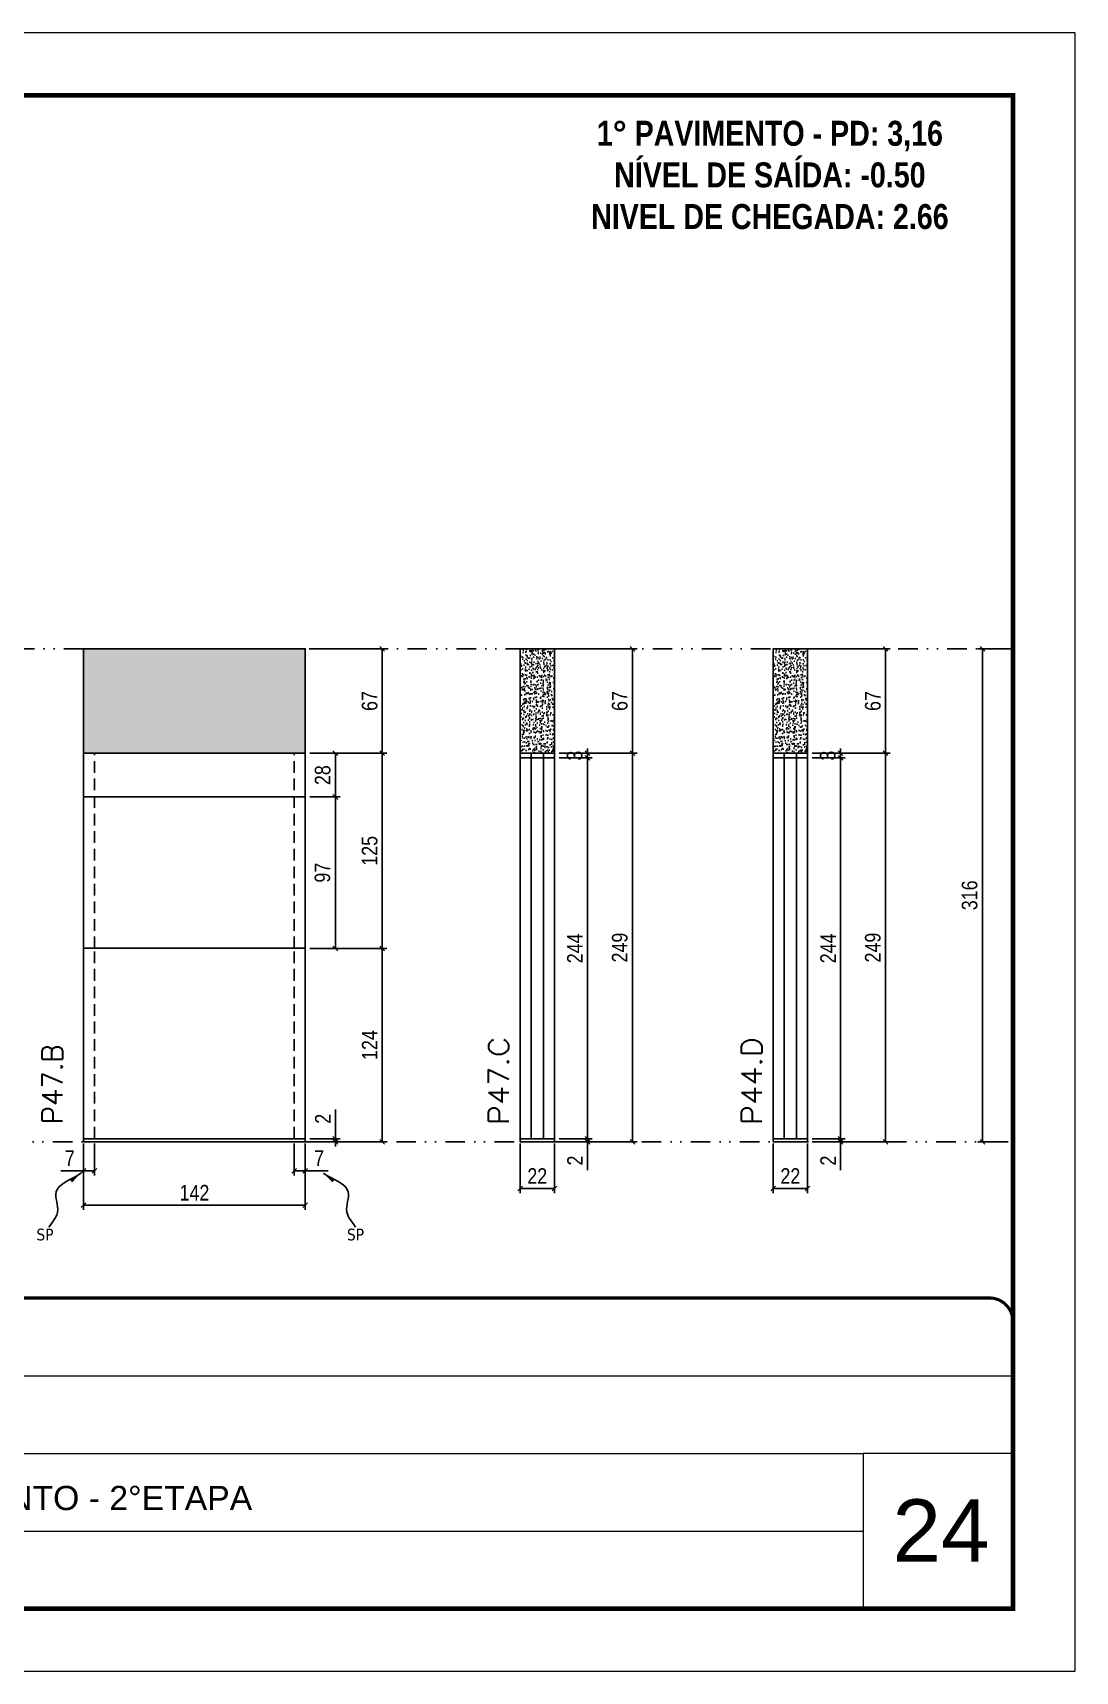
# Model space of a CAD drawing. Extents: x 14400 to 20667, y -21631 to 6985.
# Drawn here: x 19999 to 20667, y 192 to 1242 of the extents above; entities that cross this region are included whole.
import ezdxf

# ---------------------------------------------------------------- set-up
doc = ezdxf.new("R2010")
doc.units = 0
for name, pattern in [('CONTINUO', [0]), ('DASHED', [0.75, 0.5, -0.25]), ('DIVIDE2', [0.625, 0.25, -0.125, 0, -0.125, 0, -0.125]), ('HIDDEN', [0.375, 0.25, -0.125])]:
    doc.linetypes.add(name, pattern=pattern)
for name, color, linetype, lineweight in [('CARIMBO', 255, 'Continuous', 9), ('Folhas', 255, 'Continuous', 9), ('SARRAFO DE PRESSAO', 251, 'DASHED', 9), ('Texto Seção', 7, 'Continuous', 15)]:
    doc.layers.add(name, color=color, linetype=linetype, lineweight=lineweight)
for name, color, linetype in [('COTA', 241, 'Continuous'), ('NOMENCLATURA', 7, 'Continuous'), ('Nível', 160, 'Continuous'), ('Painéis', 200, 'Continuous'), ('SARR_2.2x7', 40, 'Continuous'), ('texto', 7, 'Continuous')]:
    doc.layers.add(name, color=color, linetype=linetype)
doc.styles.add('ARIAL', font='arial.ttf')
doc.styles.add('COTA TECNICA', font='techl___.ttf', dxfattribs={"height": 10})
doc.styles.add('COTA TECNICA-50', font='techl___.ttf', dxfattribs={"height": 10})
doc.styles.add('REGUA-120', font='ROMANS.shx', dxfattribs={"height": 15})
doc.styles.add('ROMANC', font='techb___.ttf', dxfattribs={"height": 2.5})
doc.styles.get("Standard").update_dxf_attribs({"font": 'arial.ttf'})
doc.dimstyles.new('COTA PAINEL-50', dxfattribs={"dimtxt": 10, "dimasz": 3, "dimexe": 3, "dimexo": 3, "dimgap": 3, "dimtad": 1, "dimdec": 1, "dimzin": 12, "dimdsep": 46, "dimtxsty": 'COTA TECNICA-50', "dimblk1": 'OBLIQUE', "dimblk2": 'OBLIQUE', "dimsah": 1, "dimcen": 0.9, "dimclrd": 4, "dimclre": 4, "dimclrt": 240, "dimadec": 1, "dimazin": 3, "dimtfac": 1, "dimtdec": 1, "dimtmove": 0, "dimatfit": 3, "dimfxl": 1, "dimtolj": 1, "dimtzin": 12, "dimarcsym": 0})
doc.dimstyles.new('PAINEL', dxfattribs={"dimtxt": 10, "dimasz": 3, "dimexe": 3, "dimexo": 3, "dimgap": 3, "dimtad": 1, "dimdec": 1, "dimzin": 12, "dimdsep": 46, "dimtxsty": 'COTA TECNICA', "dimblk1": 'OBLIQUE', "dimblk2": 'OBLIQUE', "dimsah": 1, "dimcen": 0.9, "dimclrd": 4, "dimclre": 4, "dimclrt": 240, "dimadec": 1, "dimazin": 3, "dimtfac": 1, "dimtdec": 1, "dimtmove": 0, "dimatfit": 3, "dimfxl": 1, "dimtolj": 1, "dimtzin": 12, "dimarcsym": 0})
doc.dimstyles.get("Standard").update_dxf_attribs({"dimtxt": 0.18, "dimasz": 0.18, "dimexe": 0.18, "dimexo": 0.0625, "dimgap": 0.09, "dimtad": 0, "dimtih": 1, "dimtoh": 1, "dimdec": 4, "dimzin": 0, "dimdsep": 46, "dimtxsty": 'Standard', "dimcen": 0.09, "dimadec": 0, "dimazin": 0, "dimtfac": 1, "dimtdec": 4, "dimtofl": 0, "dimtmove": 0, "dimatfit": 3, "dimfxl": 1, "dimtolj": 1, "dimtzin": 0, "dimarcsym": 0})

# ---------------------------------------------------------------- blocks, each defined once
blk = doc.blocks.new('9999999999')
at = {"color": 30, "linetype": 'CONTINUO'}
for p, q in [((98564.6, 34379.6), (99584, 34379.6)), ((98564.6, 34329.8), (99488, 34329.8)), ((99584, 34329.8), (99488, 34329.8)), ((99488, 34329.8), (99488, 34230.2)), ((98564.6, 34280), (99488, 34280))]:
    blk.add_line(p, q, dxfattribs=at)
at = {"color": 30, "linetype": 'CONTINUO', "const_width": 2}
blk.add_lwpolyline([(99584, 34230.2), (99584, 34414.4, 0.414214), (99569, 34429.4), (98229, 34429.4, 0.414214), (98214, 34414.4), (98214, 34245.2, 0.414214), (98229, 34230.2), (99584, 34230.2)], format="xyb", dxfattribs=at)
at = {"layer": 'Folhas'}
blk.add_lwpolyline([(98139, 34190.2), (99624, 34190.2), (99624, 35240.2), (98139, 35240.2)], close=True, dxfattribs=at)
at = {"layer": 'Folhas', "color": 30, "const_width": 3}
blk.add_lwpolyline([(98214, 34230.2), (99584, 34230.2), (99584, 35200.2), (98214, 35200.2)], close=True, dxfattribs=at)
at = {"color": 7, "linetype": 'Continuous', "ltscale": 5, "style": 'ARIAL'}
blk.add_text('1°PAVIMENTO - 2°ETAPA', height=15.483, dxfattribs=at).set_placement((98837.7, 34293.5))
blk = doc.blocks.new('_Oblique')
at = {"color": 0, "linetype": 'ByBlock', "lineweight": -2}
blk.add_line((-0.5, -0.5), (0.5, 0.5), dxfattribs=at)
blk = doc.blocks.new('*D1303')
at = {"layer": 'COTA', "color": 4, "lineweight": -2, "transparency": 16777216}
for p, q in [((20031.5, 530.1), (20031.5, 487.5)), ((20173.5, 530.1), (20173.5, 487.5)), ((20173.5, 490.5), (20031.5, 490.5))]:
    blk.add_line(p, q, dxfattribs=at)
at = {"layer": 'Defpoints', "color": 0, "transparency": 16777216}
for p in [(20031.5, 533.1), (20173.5, 533.1), (20031.5, 490.5)]:
    blk.add_point(p, dxfattribs=at)
at = {"layer": 'COTA', "color": 4, "lineweight": -2, "transparency": 16777216, "xscale": 3, "yscale": 3, "zscale": 3, "rotation": 180}
blk.add_blockref('_Oblique', (20031.5, 490.5), dxfattribs=at)
at = {"layer": 'COTA', "color": 4, "lineweight": -2, "transparency": 16777216, "xscale": 3, "yscale": 3, "zscale": 3}
blk.add_blockref('_Oblique', (20173.5, 490.5), dxfattribs=at)
at = {"layer": 'COTA', "color": 240, "transparency": 16777216, "insert": (20102.5, 498.5), "char_height": 10, "attachment_point": 5, "style": 'COTA TECNICA'}
blk.add_mtext('\\A1;142', dxfattribs=at)
blk = doc.blocks.new('*D1304')
at = {"layer": 'COTA', "color": 4, "lineweight": -2, "transparency": 16777216}
for p, q in [((20166.5, 530.1), (20166.5, 509.6)), ((20173.5, 528.1), (20173.5, 509.6)), ((20166.5, 512.6), (20173.5, 512.6)), ((20173.5, 512.6), (20188.2, 512.6))]:
    blk.add_line(p, q, dxfattribs=at)
at = {"layer": 'Defpoints', "color": 0, "transparency": 16777216}
for p in [(20166.5, 533.1), (20173.5, 531.1), (20173.5, 512.6)]:
    blk.add_point(p, dxfattribs=at)
at = {"layer": 'COTA', "color": 4, "lineweight": -2, "transparency": 16777216, "xscale": 3, "yscale": 3, "zscale": 3, "rotation": 180}
blk.add_blockref('_Oblique', (20166.5, 512.6), dxfattribs=at)
at = {"layer": 'COTA', "color": 4, "lineweight": -2, "transparency": 16777216, "xscale": 3, "yscale": 3, "zscale": 3}
blk.add_blockref('_Oblique', (20173.5, 512.6), dxfattribs=at)
at = {"layer": 'COTA', "color": 240, "transparency": 16777216, "insert": (20182.4, 520.7), "char_height": 10, "attachment_point": 5, "style": 'COTA TECNICA-50'}
blk.add_mtext('\\A1;7', dxfattribs=at)
blk = doc.blocks.new('*D1305')
at = {"layer": 'COTA', "color": 4, "lineweight": -2, "transparency": 16777216}
for p, q in [((20031.5, 528.1), (20031.5, 509.6)), ((20038.5, 530.1), (20038.5, 509.6)), ((20031.5, 512.6), (20016.8, 512.6)), ((20038.5, 512.6), (20031.5, 512.6))]:
    blk.add_line(p, q, dxfattribs=at)
at = {"layer": 'Defpoints', "color": 0, "transparency": 16777216}
for p in [(20031.5, 531.1), (20038.5, 533.1), (20031.5, 512.6)]:
    blk.add_point(p, dxfattribs=at)
at = {"layer": 'COTA', "color": 4, "lineweight": -2, "transparency": 16777216, "xscale": 3, "yscale": 3, "zscale": 3, "rotation": 180}
blk.add_blockref('_Oblique', (20031.5, 512.6), dxfattribs=at)
at = {"layer": 'COTA', "color": 4, "lineweight": -2, "transparency": 16777216, "xscale": 3, "yscale": 3, "zscale": 3}
blk.add_blockref('_Oblique', (20038.5, 512.6), dxfattribs=at)
at = {"layer": 'COTA', "color": 240, "transparency": 16777216, "insert": (20022.6, 520.7), "char_height": 10, "attachment_point": 5, "style": 'COTA TECNICA-50'}
blk.add_mtext('\\A1;7', dxfattribs=at)
blk = doc.blocks.new('*D1320')
at = {"layer": 'COTA', "color": 4, "linetype": 'ByBlock', "lineweight": -2, "transparency": 16777216}
for p, q in [((20176.5, 655.1), (20225.9, 655.1)), ((20222.9, 531.1), (20222.9, 655.1)), ((20176.5, 531.1), (20225.9, 531.1))]:
    blk.add_line(p, q, dxfattribs=at)
at = {"layer": 'Defpoints', "color": 0, "linetype": 'ByBlock', "transparency": 16777216}
for p in [(20173.5, 655.1), (20222.9, 655.1), (20173.5, 531.1)]:
    blk.add_point(p, dxfattribs=at)
at = {"layer": 'COTA', "color": 4, "linetype": 'ByBlock', "lineweight": -2, "transparency": 16777216, "xscale": 3, "yscale": 3, "zscale": 3}
for p, rotation in [((20222.9, 655.1), 90), ((20222.9, 531.1), 270)]:
    blk.add_blockref('_Oblique', p, dxfattribs=dict(at, rotation=rotation))
at = {"layer": 'COTA', "color": 240, "linetype": 'ByBlock', "transparency": 16777216, "insert": (20214.8, 593.1), "char_height": 10, "attachment_point": 5, "rotation": 90, "style": 'COTA TECNICA'}
blk.add_mtext('\\A1;124', dxfattribs=at)
blk = doc.blocks.new('*D1306')
at = {"layer": 'COTA', "color": 4, "lineweight": -2, "transparency": 16777216}
for p, q in [((20192.8, 533.1), (20192.8, 551.9)), ((20176.5, 533.1), (20195.8, 533.1)), ((20176.5, 531.1), (20195.8, 531.1)), ((20192.8, 531.1), (20192.8, 533.1)), ((20192.8, 531.1), (20192.8, 528.1))]:
    blk.add_line(p, q, dxfattribs=at)
at = {"layer": 'Defpoints', "color": 0, "transparency": 16777216}
for p in [(20173.5, 533.1), (20173.5, 531.1), (20192.8, 531.1)]:
    blk.add_point(p, dxfattribs=at)
at = {"layer": 'COTA', "color": 4, "lineweight": -2, "transparency": 16777216, "xscale": 3, "yscale": 3, "zscale": 3}
for p, rotation in [((20192.8, 533.1), 270), ((20192.8, 531.1), 90)]:
    blk.add_blockref('_Oblique', p, dxfattribs=dict(at, rotation=rotation))
at = {"layer": 'COTA', "color": 240, "transparency": 16777216, "insert": (20184.8, 545.9), "char_height": 10, "attachment_point": 5, "rotation": 90, "style": 'COTA TECNICA-50'}
blk.add_mtext('\\A1;2', dxfattribs=at)
blk = doc.blocks.new('*D1321')
at = {"layer": 'COTA', "color": 4, "linetype": 'ByBlock', "lineweight": -2, "transparency": 16777216}
for p, q in [((20176.5, 655.1), (20225.9, 655.1)), ((20222.9, 531.1), (20222.9, 655.1)), ((20176.5, 531.1), (20225.9, 531.1))]:
    blk.add_line(p, q, dxfattribs=at)
at = {"layer": 'Defpoints', "color": 0, "linetype": 'ByBlock', "transparency": 16777216}
for p in [(20173.5, 655.1), (20222.9, 655.1), (20173.5, 531.1)]:
    blk.add_point(p, dxfattribs=at)
at = {"layer": 'COTA', "color": 4, "linetype": 'ByBlock', "lineweight": -2, "transparency": 16777216, "xscale": 3, "yscale": 3, "zscale": 3}
for p, rotation in [((20222.9, 655.1), 90), ((20222.9, 531.1), 270)]:
    blk.add_blockref('_Oblique', p, dxfattribs=dict(at, rotation=rotation))
at = {"layer": 'COTA', "color": 240, "linetype": 'ByBlock', "transparency": 16777216, "insert": (20214.8, 593.1), "char_height": 10, "attachment_point": 5, "rotation": 90, "style": 'COTA TECNICA'}
blk.add_mtext('\\A1;124', dxfattribs=at)
blk = doc.blocks.new('*D1307')
at = {"layer": 'COTA', "color": 4, "lineweight": -2, "transparency": 16777216}
for p, q in [((20311.2, 530.1), (20311.2, 498.2)), ((20333.2, 530.1), (20333.2, 498.2)), ((20311.2, 501.2), (20333.2, 501.2))]:
    blk.add_line(p, q, dxfattribs=at)
at = {"layer": 'Defpoints', "color": 0, "transparency": 16777216}
for p in [(20311.2, 533.1), (20333.2, 533.1), (20333.2, 501.2)]:
    blk.add_point(p, dxfattribs=at)
at = {"layer": 'COTA', "color": 4, "lineweight": -2, "transparency": 16777216, "xscale": 3, "yscale": 3, "zscale": 3, "rotation": 180}
blk.add_blockref('_Oblique', (20311.2, 501.2), dxfattribs=at)
at = {"layer": 'COTA', "color": 4, "lineweight": -2, "transparency": 16777216, "xscale": 3, "yscale": 3, "zscale": 3}
blk.add_blockref('_Oblique', (20333.2, 501.2), dxfattribs=at)
at = {"layer": 'COTA', "color": 240, "transparency": 16777216, "insert": (20322.2, 509.2), "char_height": 10, "attachment_point": 5, "style": 'COTA TECNICA'}
blk.add_mtext('\\A1;22', dxfattribs=at)
blk = doc.blocks.new('*D1308')
at = {"layer": 'COTA', "color": 4, "lineweight": -2, "transparency": 16777216}
for p, q in [((20354.4, 533.1), (20354.4, 536.1)), ((20336.2, 533.1), (20357.4, 533.1)), ((20336.2, 531.1), (20357.4, 531.1)), ((20354.4, 533.1), (20354.4, 531.1)), ((20354.4, 531.1), (20354.4, 513))]:
    blk.add_line(p, q, dxfattribs=at)
at = {"layer": 'Defpoints', "color": 0, "transparency": 16777216}
for p in [(20333.2, 533.1), (20333.2, 531.1), (20354.4, 533.1)]:
    blk.add_point(p, dxfattribs=at)
at = {"layer": 'COTA', "color": 4, "lineweight": -2, "transparency": 16777216, "xscale": 3, "yscale": 3, "zscale": 3}
for p, rotation in [((20354.4, 533.1), 270), ((20354.4, 531.1), 90)]:
    blk.add_blockref('_Oblique', p, dxfattribs=dict(at, rotation=rotation))
at = {"layer": 'COTA', "color": 240, "transparency": 16777216, "insert": (20346.4, 519.1), "char_height": 10, "attachment_point": 5, "rotation": 90, "style": 'COTA TECNICA-50'}
blk.add_mtext('\\A1;2', dxfattribs=at)
blk = doc.blocks.new('*D1309')
at = {"layer": 'COTA', "color": 4, "lineweight": -2, "transparency": 16777216}
for p, q in [((20336.2, 780.1), (20386.2, 780.1)), ((20383.2, 531.1), (20383.2, 780.1)), ((20336.2, 531.1), (20386.2, 531.1))]:
    blk.add_line(p, q, dxfattribs=at)
at = {"layer": 'Defpoints', "color": 0, "transparency": 16777216}
for p in [(20333.2, 780.1), (20383.2, 780.1), (20333.2, 531.1)]:
    blk.add_point(p, dxfattribs=at)
at = {"layer": 'COTA', "color": 4, "lineweight": -2, "transparency": 16777216, "xscale": 3, "yscale": 3, "zscale": 3}
for p, rotation in [((20383.2, 780.1), 90), ((20383.2, 531.1), 270)]:
    blk.add_blockref('_Oblique', p, dxfattribs=dict(at, rotation=rotation))
at = {"layer": 'COTA', "color": 240, "transparency": 16777216, "insert": (20375.1, 655.6), "char_height": 10, "attachment_point": 5, "rotation": 90, "style": 'COTA TECNICA-50'}
blk.add_mtext('\\A1;249', dxfattribs=at)
blk = doc.blocks.new('*D1322')
at = {"layer": 'COTA', "color": 4, "lineweight": -2, "transparency": 16777216}
for p, q in [((20336.2, 847.1), (20386.2, 847.1)), ((20383.2, 780.1), (20383.2, 847.1)), ((20336.2, 780.1), (20386.2, 780.1))]:
    blk.add_line(p, q, dxfattribs=at)
at = {"layer": 'Defpoints', "color": 0, "transparency": 16777216}
for p in [(20333.2, 847.1), (20383.2, 847.1), (20333.2, 780.1)]:
    blk.add_point(p, dxfattribs=at)
at = {"layer": 'COTA', "color": 4, "lineweight": -2, "transparency": 16777216, "xscale": 3, "yscale": 3, "zscale": 3}
for p, rotation in [((20383.2, 847.1), 90), ((20383.2, 780.1), 270)]:
    blk.add_blockref('_Oblique', p, dxfattribs=dict(at, rotation=rotation))
at = {"layer": 'COTA', "color": 240, "transparency": 16777216, "insert": (20375.1, 813.6), "char_height": 10, "attachment_point": 5, "rotation": 90, "style": 'COTA TECNICA'}
blk.add_mtext('\\A1;67', dxfattribs=at)
blk = doc.blocks.new('*D1323')
at = {"layer": 'COTA', "color": 4, "lineweight": -2, "transparency": 16777216}
for p, q in [((20176.5, 780.1), (20225.9, 780.1)), ((20222.9, 655.1), (20222.9, 780.1)), ((20176.5, 655.1), (20225.9, 655.1))]:
    blk.add_line(p, q, dxfattribs=at)
at = {"layer": 'Defpoints', "color": 0, "transparency": 16777216}
for p in [(20173.5, 780.1), (20222.9, 780.1), (20173.5, 655.1)]:
    blk.add_point(p, dxfattribs=at)
at = {"layer": 'COTA', "color": 4, "lineweight": -2, "transparency": 16777216, "xscale": 3, "yscale": 3, "zscale": 3}
for p, rotation in [((20222.9, 780.1), 90), ((20222.9, 655.1), 270)]:
    blk.add_blockref('_Oblique', p, dxfattribs=dict(at, rotation=rotation))
at = {"layer": 'COTA', "color": 240, "transparency": 16777216, "insert": (20214.8, 717.6), "char_height": 10, "attachment_point": 5, "rotation": 90, "style": 'COTA TECNICA'}
blk.add_mtext('\\A1;125', dxfattribs=at)
blk = doc.blocks.new('*D1324')
at = {"layer": 'COTA', "color": 4, "lineweight": -2, "transparency": 16777216}
for p, q in [((20176.5, 752.1), (20195.8, 752.1)), ((20192.8, 655.1), (20192.8, 752.1)), ((20176.5, 655.1), (20195.8, 655.1))]:
    blk.add_line(p, q, dxfattribs=at)
at = {"layer": 'Defpoints', "color": 0, "transparency": 16777216}
for p in [(20173.5, 752.1), (20192.8, 752.1), (20173.5, 655.1)]:
    blk.add_point(p, dxfattribs=at)
at = {"layer": 'COTA', "color": 4, "lineweight": -2, "transparency": 16777216, "xscale": 3, "yscale": 3, "zscale": 3}
for p, rotation in [((20192.8, 752.1), 90), ((20192.8, 655.1), 270)]:
    blk.add_blockref('_Oblique', p, dxfattribs=dict(at, rotation=rotation))
at = {"layer": 'COTA', "color": 240, "transparency": 16777216, "insert": (20184.6, 703.6), "char_height": 10, "attachment_point": 5, "rotation": 90, "style": 'COTA TECNICA'}
blk.add_mtext('\\A1;97', dxfattribs=at)
blk = doc.blocks.new('*D1325')
at = {"layer": 'COTA', "color": 4, "lineweight": -2, "transparency": 16777216}
for p, q in [((20176.5, 780.1), (20195.8, 780.1)), ((20192.8, 752.1), (20192.8, 780.1)), ((20176.5, 752.1), (20195.8, 752.1))]:
    blk.add_line(p, q, dxfattribs=at)
at = {"layer": 'Defpoints', "color": 0, "transparency": 16777216}
for p in [(20173.5, 780.1), (20192.8, 780.1), (20173.5, 752.1)]:
    blk.add_point(p, dxfattribs=at)
at = {"layer": 'COTA', "color": 4, "lineweight": -2, "transparency": 16777216, "xscale": 3, "yscale": 3, "zscale": 3}
for p, rotation in [((20192.8, 780.1), 90), ((20192.8, 752.1), 270)]:
    blk.add_blockref('_Oblique', p, dxfattribs=dict(at, rotation=rotation))
at = {"layer": 'COTA', "color": 240, "transparency": 16777216, "insert": (20184.7, 766.1), "char_height": 10, "attachment_point": 5, "rotation": 90, "style": 'COTA TECNICA'}
blk.add_mtext('\\A1;28', dxfattribs=at)
blk = doc.blocks.new('*D1326')
at = {"layer": 'COTA', "color": 4, "lineweight": -2, "transparency": 16777216}
for p, q in [((20176.5, 847.1), (20225.9, 847.1)), ((20222.9, 780.1), (20222.9, 847.1)), ((20176.5, 780.1), (20225.9, 780.1))]:
    blk.add_line(p, q, dxfattribs=at)
at = {"layer": 'Defpoints', "color": 0, "transparency": 16777216}
for p in [(20173.5, 847.1), (20222.9, 847.1), (20173.5, 780.1)]:
    blk.add_point(p, dxfattribs=at)
at = {"layer": 'COTA', "color": 4, "lineweight": -2, "transparency": 16777216, "xscale": 3, "yscale": 3, "zscale": 3}
for p, rotation in [((20222.9, 847.1), 90), ((20222.9, 780.1), 270)]:
    blk.add_blockref('_Oblique', p, dxfattribs=dict(at, rotation=rotation))
at = {"layer": 'COTA', "color": 240, "transparency": 16777216, "insert": (20214.8, 813.6), "char_height": 10, "attachment_point": 5, "rotation": 90, "style": 'COTA TECNICA'}
blk.add_mtext('\\A1;67', dxfattribs=at)
blk = doc.blocks.new('*D1335')
at = {"layer": 'COTA', "color": 4, "lineweight": -2, "transparency": 16777216}
for p, q in [((20336.2, 777.1), (20357.4, 777.1)), ((20354.4, 533.1), (20354.4, 777.1)), ((20336.2, 533.1), (20357.4, 533.1))]:
    blk.add_line(p, q, dxfattribs=at)
at = {"layer": 'Defpoints', "color": 0, "transparency": 16777216}
for p in [(20333.2, 777.1), (20354.4, 777.1), (20333.2, 533.1)]:
    blk.add_point(p, dxfattribs=at)
at = {"layer": 'COTA', "color": 4, "lineweight": -2, "transparency": 16777216, "xscale": 3, "yscale": 3, "zscale": 3}
for p, rotation in [((20354.4, 777.1), 90), ((20354.4, 533.1), 270)]:
    blk.add_blockref('_Oblique', p, dxfattribs=dict(at, rotation=rotation))
at = {"layer": 'COTA', "color": 240, "transparency": 16777216, "insert": (20346.3, 655.1), "char_height": 10, "attachment_point": 5, "rotation": 90, "style": 'COTA TECNICA'}
blk.add_mtext('\\A1;244', dxfattribs=at)
blk = doc.blocks.new('*D1336')
at = {"layer": 'COTA', "color": 4, "lineweight": -2, "transparency": 16777216}
for p, q in [((20336.2, 780.1), (20357.4, 780.1)), ((20336.2, 777.1), (20357.4, 777.1)), ((20354.4, 780.1), (20354.4, 783.1)), ((20354.4, 777.1), (20354.4, 780.1)), ((20354.4, 777.1), (20354.4, 774.1))]:
    blk.add_line(p, q, dxfattribs=at)
at = {"layer": 'Defpoints', "color": 0, "transparency": 16777216}
for p in [(20333.2, 780.1), (20333.2, 777.1), (20354.4, 780.1)]:
    blk.add_point(p, dxfattribs=at)
at = {"layer": 'COTA', "color": 4, "lineweight": -2, "transparency": 16777216, "xscale": 3, "yscale": 3, "zscale": 3}
for p, rotation in [((20354.4, 780.1), 270), ((20354.4, 777.1), 90)]:
    blk.add_blockref('_Oblique', p, dxfattribs=dict(at, rotation=rotation))
at = {"layer": 'COTA', "color": 240, "transparency": 16777216, "insert": (20346.2, 778.6), "char_height": 10, "attachment_point": 5, "rotation": 90, "style": 'COTA TECNICA'}
blk.add_mtext('\\A1;3', dxfattribs=at)
blk = doc.blocks.new('*D1315')
at = {"layer": 'COTA', "color": 4, "lineweight": -2, "transparency": 16777216}
for p, q in [((20473.4, 530.1), (20473.4, 498.2)), ((20495.4, 530.1), (20495.4, 498.2)), ((20473.4, 501.2), (20495.4, 501.2))]:
    blk.add_line(p, q, dxfattribs=at)
at = {"layer": 'Defpoints', "color": 0, "transparency": 16777216}
for p in [(20473.4, 533.1), (20495.4, 533.1), (20495.4, 501.2)]:
    blk.add_point(p, dxfattribs=at)
at = {"layer": 'COTA', "color": 4, "lineweight": -2, "transparency": 16777216, "xscale": 3, "yscale": 3, "zscale": 3, "rotation": 180}
blk.add_blockref('_Oblique', (20473.4, 501.2), dxfattribs=at)
at = {"layer": 'COTA', "color": 4, "lineweight": -2, "transparency": 16777216, "xscale": 3, "yscale": 3, "zscale": 3}
blk.add_blockref('_Oblique', (20495.4, 501.2), dxfattribs=at)
at = {"layer": 'COTA', "color": 240, "transparency": 16777216, "insert": (20484.4, 509.2), "char_height": 10, "attachment_point": 5, "style": 'COTA TECNICA'}
blk.add_mtext('\\A1;22', dxfattribs=at)
blk = doc.blocks.new('*D1316')
at = {"layer": 'COTA', "color": 4, "lineweight": -2, "transparency": 16777216}
for p, q in [((20516.6, 533.1), (20516.6, 536.1)), ((20498.4, 533.1), (20519.6, 533.1)), ((20498.4, 531.1), (20519.6, 531.1)), ((20516.6, 533.1), (20516.6, 531.1)), ((20516.6, 531.1), (20516.6, 513))]:
    blk.add_line(p, q, dxfattribs=at)
at = {"layer": 'Defpoints', "color": 0, "transparency": 16777216}
for p in [(20495.4, 533.1), (20495.4, 531.1), (20516.6, 533.1)]:
    blk.add_point(p, dxfattribs=at)
at = {"layer": 'COTA', "color": 4, "lineweight": -2, "transparency": 16777216, "xscale": 3, "yscale": 3, "zscale": 3}
for p, rotation in [((20516.6, 533.1), 270), ((20516.6, 531.1), 90)]:
    blk.add_blockref('_Oblique', p, dxfattribs=dict(at, rotation=rotation))
at = {"layer": 'COTA', "color": 240, "transparency": 16777216, "insert": (20508.6, 519.1), "char_height": 10, "attachment_point": 5, "rotation": 90, "style": 'COTA TECNICA-50'}
blk.add_mtext('\\A1;2', dxfattribs=at)
blk = doc.blocks.new('*D1317')
at = {"layer": 'COTA', "color": 4, "lineweight": -2, "transparency": 16777216}
for p, q in [((20498.4, 780.1), (20548.4, 780.1)), ((20545.4, 531.1), (20545.4, 780.1)), ((20498.4, 531.1), (20548.4, 531.1))]:
    blk.add_line(p, q, dxfattribs=at)
at = {"layer": 'Defpoints', "color": 0, "transparency": 16777216}
for p in [(20495.4, 780.1), (20545.4, 780.1), (20495.4, 531.1)]:
    blk.add_point(p, dxfattribs=at)
at = {"layer": 'COTA', "color": 4, "lineweight": -2, "transparency": 16777216, "xscale": 3, "yscale": 3, "zscale": 3}
for p, rotation in [((20545.4, 780.1), 90), ((20545.4, 531.1), 270)]:
    blk.add_blockref('_Oblique', p, dxfattribs=dict(at, rotation=rotation))
at = {"layer": 'COTA', "color": 240, "transparency": 16777216, "insert": (20537.3, 655.6), "char_height": 10, "attachment_point": 5, "rotation": 90, "style": 'COTA TECNICA-50'}
blk.add_mtext('\\A1;249', dxfattribs=at)
blk = doc.blocks.new('*D1337')
at = {"layer": 'COTA', "color": 4, "lineweight": -2, "transparency": 16777216}
for p, q in [((20498.4, 847.1), (20548.4, 847.1)), ((20545.4, 780.1), (20545.4, 847.1)), ((20498.4, 780.1), (20548.4, 780.1))]:
    blk.add_line(p, q, dxfattribs=at)
at = {"layer": 'Defpoints', "color": 0, "transparency": 16777216}
for p in [(20495.4, 847.1), (20545.4, 847.1), (20495.4, 780.1)]:
    blk.add_point(p, dxfattribs=at)
at = {"layer": 'COTA', "color": 4, "lineweight": -2, "transparency": 16777216, "xscale": 3, "yscale": 3, "zscale": 3}
for p, rotation in [((20545.4, 847.1), 90), ((20545.4, 780.1), 270)]:
    blk.add_blockref('_Oblique', p, dxfattribs=dict(at, rotation=rotation))
at = {"layer": 'COTA', "color": 240, "transparency": 16777216, "insert": (20537.3, 813.6), "char_height": 10, "attachment_point": 5, "rotation": 90, "style": 'COTA TECNICA'}
blk.add_mtext('\\A1;67', dxfattribs=at)
blk = doc.blocks.new('*D1338')
at = {"layer": 'COTA', "color": 4, "lineweight": -2, "transparency": 16777216}
for p, q in [((20498.4, 777.1), (20519.6, 777.1)), ((20516.6, 533.1), (20516.6, 777.1)), ((20498.4, 533.1), (20519.6, 533.1))]:
    blk.add_line(p, q, dxfattribs=at)
at = {"layer": 'Defpoints', "color": 0, "transparency": 16777216}
for p in [(20495.4, 777.1), (20516.6, 777.1), (20495.4, 533.1)]:
    blk.add_point(p, dxfattribs=at)
at = {"layer": 'COTA', "color": 4, "lineweight": -2, "transparency": 16777216, "xscale": 3, "yscale": 3, "zscale": 3}
for p, rotation in [((20516.6, 777.1), 90), ((20516.6, 533.1), 270)]:
    blk.add_blockref('_Oblique', p, dxfattribs=dict(at, rotation=rotation))
at = {"layer": 'COTA', "color": 240, "transparency": 16777216, "insert": (20508.6, 655.1), "char_height": 10, "attachment_point": 5, "rotation": 90, "style": 'COTA TECNICA'}
blk.add_mtext('\\A1;244', dxfattribs=at)
blk = doc.blocks.new('*D1339')
at = {"layer": 'COTA', "color": 4, "lineweight": -2, "transparency": 16777216}
for p, q in [((20498.4, 780.1), (20519.6, 780.1)), ((20498.4, 777.1), (20519.6, 777.1)), ((20516.6, 780.1), (20516.6, 783.1)), ((20516.6, 777.1), (20516.6, 780.1)), ((20516.6, 777.1), (20516.6, 774.1))]:
    blk.add_line(p, q, dxfattribs=at)
at = {"layer": 'Defpoints', "color": 0, "transparency": 16777216}
for p in [(20495.4, 780.1), (20495.4, 777.1), (20516.6, 780.1)]:
    blk.add_point(p, dxfattribs=at)
at = {"layer": 'COTA', "color": 4, "lineweight": -2, "transparency": 16777216, "xscale": 3, "yscale": 3, "zscale": 3}
for p, rotation in [((20516.6, 780.1), 270), ((20516.6, 777.1), 90)]:
    blk.add_blockref('_Oblique', p, dxfattribs=dict(at, rotation=rotation))
at = {"layer": 'COTA', "color": 240, "transparency": 16777216, "insert": (20508.4, 778.6), "char_height": 10, "attachment_point": 5, "rotation": 90, "style": 'COTA TECNICA'}
blk.add_mtext('\\A1;3', dxfattribs=at)
blk = doc.blocks.new('*D1318')
at = {"layer": 'COTA', "color": 4, "lineweight": -2, "transparency": 16777216}
for p, q in [((20624, 847.1), (20604.5, 847.1)), ((20607.5, 531.1), (20607.5, 847.1)), ((20624, 531.1), (20604.5, 531.1))]:
    blk.add_line(p, q, dxfattribs=at)
at = {"layer": 'Defpoints', "color": 0, "transparency": 16777216}
for p in [(20607.5, 847.1), (20627, 847.1), (20627, 531.1)]:
    blk.add_point(p, dxfattribs=at)
at = {"layer": 'COTA', "color": 4, "lineweight": -2, "transparency": 16777216, "xscale": 3, "yscale": 3, "zscale": 3}
for p, rotation in [((20607.5, 847.1), 90), ((20607.5, 531.1), 270)]:
    blk.add_blockref('_Oblique', p, dxfattribs=dict(at, rotation=rotation))
at = {"layer": 'COTA', "color": 240, "transparency": 16777216, "insert": (20599.3, 689.1), "char_height": 10, "attachment_point": 5, "rotation": 90, "style": 'COTA TECNICA'}
blk.add_mtext('\\A1;316', dxfattribs=at)

msp = doc.modelspace()

# ---------------------------------------------------------------- hatches: boundary and pattern name
at = {"layer": 'COTA'}
h = msp.add_hatch(dxfattribs=at)
h.set_pattern_fill('AR-CONC', color=256, scale=0.03)
h.set_pattern_definition([(50, (3457.4874, -4594.3004), (5.4655401, -0.4781726), [0.5715, -6.2865]), (355, (3457.4874, -4594.3004), (-1.0573026, 5.7317054), [0.4572, -5.0292175]), (100.451445, (3457.943, -4594.3403), (4.4082374, 5.2535326), [0.4857003, -5.3427073]), (46.1842, (3457.4874, -4592.7764), (8.1323712, -1.2612698), [0.85725, -9.42975]), (96.63556, (3458.165, -4592.8815), (7.122124, 7.4227837), [0.7285507, -8.0140682]), (351.18415, (3457.4874, -4592.7764), (7.122124, 7.4227837), [0.685799, -7.543792]), (21, (3458.2494, -4593.1574), (4.5484317, -3.067956), [0.5715, -6.2865]), (326, (3458.2494, -4593.1574), (1.8540609, 5.525639), [0.4572, -5.0292]), (71.451445, (3458.6285, -4593.413), (6.4024926, 2.457683), [0.4857003, -5.3426981]), (37.5, (3457.4874, -4594.3004), (0.0926581, 2.53665117), [0, -4.96824, 0, -5.1054, 0, -5.04825]), (7.5, (3457.4874, -4594.3004), (2.00458988, 3.00541724), [0, -2.91084, 0, -4.85394, 0, -1.92405]), (327.5, (3455.7882, -4594.3004), (4.06771786, -0.17186232), [0, -1.905, 0, -5.9436, 0, -7.8867]), (317.5, (3455.0262, -4594.3004), (4.44387544, 0.7627947), [0, -2.4765, 0, -3.94716, 0, -5.6007])])
h.paths.add_polyline_path([(20173.49, 847.13), (20031.49, 847.13), (20031.49, 780.13), (20173.49, 780.13)])
h = msp.add_hatch(dxfattribs=at)
h.set_pattern_fill('AR-CONC', color=256, scale=0.03)
h.set_pattern_definition([(50, (1571.158, -3445.7253), (5.4655401, -0.4781726), [0.5715, -6.2865]), (355, (1571.158, -3445.7253), (-1.0573026, 5.7317054), [0.4572, -5.0292175]), (100.451445, (1571.6135, -3445.765), (4.4082374, 5.2535326), [0.4857003, -5.3427073]), (46.1842, (1571.158, -3444.201), (8.1323712, -1.2612698), [0.85725, -9.42975]), (96.635558, (1571.836, -3444.3064), (7.122124, 7.4227837), [0.7285507, -8.0140682]), (351.18415, (1571.158, -3444.201), (7.122124, 7.4227837), [0.685799, -7.543792]), (21, (1571.92, -3444.5823), (4.5484317, -3.0679559), [0.5715, -6.2865]), (326, (1571.92, -3444.5823), (1.8540609, 5.525639), [0.4572, -5.0292]), (71.451445, (1572.299, -3444.838), (6.4024926, 2.457683), [0.4857003, -5.3426981]), (37.5, (1571.158, -3445.7253), (0.0926581, 2.53665117), [0, -4.96824, 0, -5.1054, 0, -5.04825]), (7.5, (1571.158, -3445.7253), (2.00458988, 3.00541724), [0, -2.91084, 0, -4.85394, 0, -1.92405]), (327.5, (1569.4588, -3445.7253), (4.06771786, -0.17186232), [0, -1.905, 0, -5.9436, 0, -7.8867]), (317.5, (1568.6968, -3445.7253), (4.44387544, 0.7627947), [0, -2.4765, 0, -3.94716, 0, -5.6007])])
h.paths.add_polyline_path([(20333.21, 847.13), (20311.21, 847.13), (20311.21, 780.13), (20333.21, 780.13)])
h = msp.add_hatch(dxfattribs=at)
h.set_pattern_fill('AR-CONC', color=256, scale=0.03)
h.set_pattern_definition([(50, (1733.383, -3445.7253), (5.4655401, -0.4781726), [0.5715, -6.2865]), (355, (1733.383, -3445.7253), (-1.0573026, 5.7317054), [0.4572, -5.0292175]), (100.451445, (1733.8383, -3445.765), (4.4082374, 5.2535326), [0.4857003, -5.3427073]), (46.1842, (1733.383, -3444.201), (8.1323712, -1.2612698), [0.85725, -9.42975]), (96.635558, (1734.0606, -3444.3064), (7.122124, 7.4227837), [0.7285507, -8.0140682]), (351.18415, (1733.383, -3444.201), (7.122124, 7.4227837), [0.685799, -7.543792]), (21, (1734.145, -3444.5823), (4.5484317, -3.0679559), [0.5715, -6.2865]), (326, (1734.145, -3444.5823), (1.8540609, 5.525639), [0.4572, -5.0292]), (71.451445, (1734.524, -3444.838), (6.4024926, 2.457683), [0.4857003, -5.3426981]), (37.5, (1733.3829, -3445.7253), (0.0926581, 2.53665117), [0, -4.96824, 0, -5.1054, 0, -5.04825]), (7.5, (1733.383, -3445.7253), (2.00458988, 3.00541724), [0, -2.91084, 0, -4.85394, 0, -1.92405]), (327.5, (1731.6836, -3445.7253), (4.06771786, -0.17186232), [0, -1.905, 0, -5.9436, 0, -7.8867]), (317.5, (1730.9216, -3445.7253), (4.44387544, 0.7627947), [0, -2.4765, 0, -3.94716, 0, -5.6007])])
h.paths.add_polyline_path([(20495.44, 847.13), (20473.44, 847.13), (20473.44, 780.13), (20495.44, 780.13)])

# ---------------------------------------------------------------- linework, layer by layer
for points in [[(20031.49, 780.13), (20173.49, 780.13), (20173.49, 847.13), (20031.49, 847.13)], [(20311.21, 780.13), (20333.21, 780.13), (20333.21, 847.13), (20311.21, 847.13)], [(20473.44, 780.13), (20495.44, 780.13), (20495.44, 847.13), (20473.44, 847.13)]]:
    msp.add_lwpolyline(points, close=True, dxfattribs=at)
at = {"layer": 'Nível', "color": 4, "linetype": 'DIVIDE2', "ltscale": 50}
for p, q in [((19704.36, 847.13), (20626.97, 847.13)), ((19256.97, 531.13), (20626.97, 531.13))]:
    msp.add_line(p, q, dxfattribs=at)
at = {"layer": 'Painéis'}
for p, q in [((20031.49, 780.13), (20031.49, 533.13)), ((20173.49, 780.13), (20031.49, 780.13)), ((20173.49, 533.13), (20173.49, 780.13)), ((20311.21, 780.13), (20311.21, 533.13)), ((20311.21, 780.13), (20333.21, 780.13)), ((20311.21, 777.13), (20333.21, 777.13)), ((20333.21, 780.13), (20333.21, 533.13)), ((20473.44, 780.13), (20473.44, 533.13)), ((20473.44, 780.13), (20495.44, 780.13)), ((20473.44, 777.13), (20495.44, 777.13)), ((20495.44, 780.13), (20495.44, 533.13)), ((20173.49, 752.13), (20031.49, 752.13)), ((20173.49, 655.13), (20031.49, 655.13)), ((20031.49, 533.13), (20173.49, 533.13)), ((20311.21, 533.13), (20333.21, 533.13)), ((20311.21, 531.13), (20311.21, 533.13)), ((20333.21, 531.13), (20311.21, 531.13)), ((20333.21, 533.13), (20333.21, 531.13)), ((20473.44, 533.13), (20495.44, 533.13)), ((20473.44, 531.13), (20473.44, 533.13)), ((20495.44, 531.13), (20473.44, 531.13)), ((20495.44, 533.13), (20495.44, 531.13))]:
    msp.add_line(p, q, dxfattribs=at)
msp.add_lwpolyline([(20173.49, 533.13), (20031.49, 533.13), (20031.49, 531.13), (20173.49, 531.13)], close=True, dxfattribs=at)
at = {"layer": 'SARR_2.2x7', "linetype": 'HIDDEN', "ltscale": 30}
for p, q in [((20038.49, 655.13), (20038.49, 780.13)), ((20166.49, 655.13), (20166.49, 780.13)), ((20038.49, 533.13), (20038.49, 655.13)), ((20166.49, 533.13), (20166.49, 655.13))]:
    msp.add_line(p, q, dxfattribs=at)
at = {"layer": 'SARR_2.2x7'}
for p, q in [((20318.21, 780.13), (20318.21, 533.13)), ((20326.21, 780.13), (20326.21, 533.13)), ((20480.44, 780.13), (20480.44, 533.13)), ((20488.44, 780.13), (20488.44, 533.13))]:
    msp.add_line(p, q, dxfattribs=at)

# ---------------------------------------------------------------- block references
at = {"layer": 'SARRAFO DE PRESSAO', "color": 6, "linetype": 'ByBlock'}
msp.add_blockref('9999999999', (-78957.01, -33998.35), dxfattribs=at)

# ---------------------------------------------------------------- texts
at = {"layer": 'CARIMBO', "style": 'ARIAL'}
msp.add_text('24', height=40, dxfattribs=at).set_placement((20549.83, 262))
at = {"layer": 'NOMENCLATURA', "color": 2, "insert": (20471.29, 1185.44), "char_height": 16, "attachment_point": 2, "style": 'ROMANC'}
msp.add_mtext_dynamic_manual_height_columns('1° PAVIMENTO - PD: 3,16\\PNÍVEL DE SAÍDA: -0.50\\PNIVEL DE CHEGADA: 2.66', width=432.3511, gutter_width=1, heights=[0], dxfattribs=at)
at = {"layer": 'texto', "color": 0, "char_height": 7.5, "attachment_point": 5}
for insert in [(20006.72, 471.64), (20205.74, 471.64)]:
    msp.add_mtext('{\\fTahoma|b0|i0|c0|p34;\\C4;SP}', dxfattribs=dict(at, insert=insert))
at = {"layer": 'Texto Seção', "style": 'REGUA-120', "width": 1.1}
for s, p in [('P47.C', (20303.96, 541.9)), ('P44.D', (20466.19, 541.9))]:
    msp.add_text(s, height=13, rotation=90, dxfattribs=at).set_placement(p)
at = {"layer": 'Texto Seção', "insert": (20018.02, 542.39), "char_height": 13, "width": 285.3299, "attachment_point": 7, "rotation": 90, "style": 'REGUA-120'}
msp.add_mtext('\\pt26;P47.B', dxfattribs=at)

# ---------------------------------------------------------------- dimensions: what is measured, and where the dimension line sits
at = {"layer": 'COTA'}
for base, p1, p2, angle, dimstyle, picture, middle in [((20222.86, 847.13), (20173.49, 780.13), (20173.49, 847.13), 90, 'PAINEL', '*D1326', (20214.76, 813.63)), ((20383.2, 847.13), (20333.21, 780.13), (20333.21, 847.13), 90, 'PAINEL', '*D1322', (20375.1, 813.63)), ((20545.43, 847.13), (20495.44, 780.13), (20495.44, 847.13), 90, 'PAINEL', '*D1337', (20537.32, 813.63)), ((20607.51, 847.13), (20626.97, 531.13), (20626.97, 847.13), 90, 'PAINEL', '*D1318', (20599.29, 689.13)), ((20222.86, 780.13), (20173.49, 655.13), (20173.49, 780.13), 90, 'PAINEL', '*D1323', (20214.75, 717.63)), ((20383.2, 780.13), (20333.21, 531.13), (20333.21, 780.13), 90, 'COTA PAINEL-50', '*D1309', (20375.1, 655.63)), ((20354.4, 777.13), (20333.21, 533.13), (20333.21, 777.13), 90, 'PAINEL', '*D1335', (20346.33, 655.13)), ((20545.43, 780.13), (20495.44, 531.13), (20495.44, 780.13), 90, 'COTA PAINEL-50', '*D1317', (20537.32, 655.63)), ((20516.63, 777.13), (20495.44, 533.13), (20495.44, 777.13), 90, 'PAINEL', '*D1338', (20508.56, 655.13)), ((20192.75, 752.13), (20173.49, 655.13), (20173.49, 752.13), 90, 'PAINEL', '*D1324', (20184.65, 703.63)), ((20031.49, 512.62), (20038.49, 533.13), (20031.49, 531.13), 180, 'COTA PAINEL-50', '*D1305', (20022.63, 520.7))]:
    dim = msp.add_linear_dim(base=base, p1=p1, p2=p2, angle=angle, dimstyle=dimstyle, dxfattribs=at)
    dim.commit()
    dim.dimension.update_dxf_attribs({"geometry": picture, "text_midpoint": middle})
for base, p1, p2, angle, override, picture, middle in [((20192.75, 780.13), (20173.49, 752.13), (20173.49, 780.13), 90, {"dimtmove": 1}, '*D1325', (20184.66, 766.13)), ((20031.49, 490.46), (20173.49, 533.13), (20031.49, 533.13), 180, {"dimarcsym": 2}, '*D1303', (20102.49, 498.53))]:
    dim = msp.add_linear_dim(base=base, p1=p1, p2=p2, angle=angle, dimstyle='PAINEL', override=override, dxfattribs=at)
    dim.commit()
    dim.dimension.update_dxf_attribs({"geometry": picture, "text_midpoint": middle})
for base, p1, p2, picture, middle in [((20354.4, 780.13), (20333.21, 777.13), (20333.21, 780.13), '*D1336', (20354.4, 778.63)), ((20516.63, 780.13), (20495.44, 777.13), (20495.44, 780.13), '*D1339', (20516.63, 778.63))]:
    dim = msp.add_linear_dim(base=base, p1=p1, p2=p2, angle=90, dimstyle='PAINEL', override={"dimtmove": 1}, dxfattribs=at)
    dim.commit()
    dim.dimension.update_dxf_attribs({"geometry": picture, "text_midpoint": middle, "dimtype": 160})
at = {"layer": 'COTA', "linetype": 'ByBlock'}
for picture in ['*D1320', '*D1321']:
    dim = msp.add_aligned_dim(p1=(20173.49, 531.13), p2=(20173.49, 655.13), distance=-49.37, dimstyle='PAINEL', dxfattribs=at)
    dim.commit()
    dim.dimension.update_dxf_attribs({"geometry": picture, "text_midpoint": (20214.79, 593.13)})
at = {"layer": 'COTA'}
for base, p1, p2, picture, middle in [((20192.75, 531.13), (20173.49, 533.13), (20173.49, 531.13), '*D1306', (20192.75, 545.88)), ((20354.4, 533.13), (20333.21, 531.13), (20333.21, 533.13), '*D1308', (20354.4, 519.08)), ((20516.63, 533.13), (20495.44, 531.13), (20495.44, 533.13), '*D1316', (20516.63, 519.08))]:
    dim = msp.add_linear_dim(base=base, p1=p1, p2=p2, angle=90, dimstyle='COTA PAINEL-50', dxfattribs=at)
    dim.commit()
    dim.dimension.update_dxf_attribs({"geometry": picture, "text_midpoint": middle, "dimtype": 160})
dim = msp.add_linear_dim(base=(20173.49, 512.62), p1=(20166.49, 533.13), p2=(20173.49, 531.13), dimstyle='COTA PAINEL-50', dxfattribs=at)
dim.commit()
dim.dimension.update_dxf_attribs({"geometry": '*D1304', "text_midpoint": (20182.36, 520.7)})
for base, p1, p2, picture, middle in [((20333.21, 501.24), (20311.21, 533.13), (20333.21, 533.13), '*D1307', (20322.21, 509.24)), ((20495.44, 501.24), (20473.44, 533.13), (20495.44, 533.13), '*D1315', (20484.44, 509.24))]:
    dim = msp.add_linear_dim(base=base, p1=p1, p2=p2, dimstyle='PAINEL', override={"dimarcsym": 2}, dxfattribs=at)
    dim.commit()
    dim.dimension.update_dxf_attribs({"geometry": picture, "text_midpoint": middle})

# ---------------------------------------------------------------- leaders
at = {"layer": 'COTA', "path_type": 1}
for points in [[(20029.66, 510.95), (20013.88, 499.12), (20014.8, 486.11), (20009.25, 476.33)], [(20185.32, 510.95), (20201.11, 499.12), (20200.18, 486.11), (20205.74, 476.33)]]:
    msp.add_leader(points, dimstyle='Standard', override={"dimasz": 8}, dxfattribs=at)

doc.saveas('drawing.dxf')
